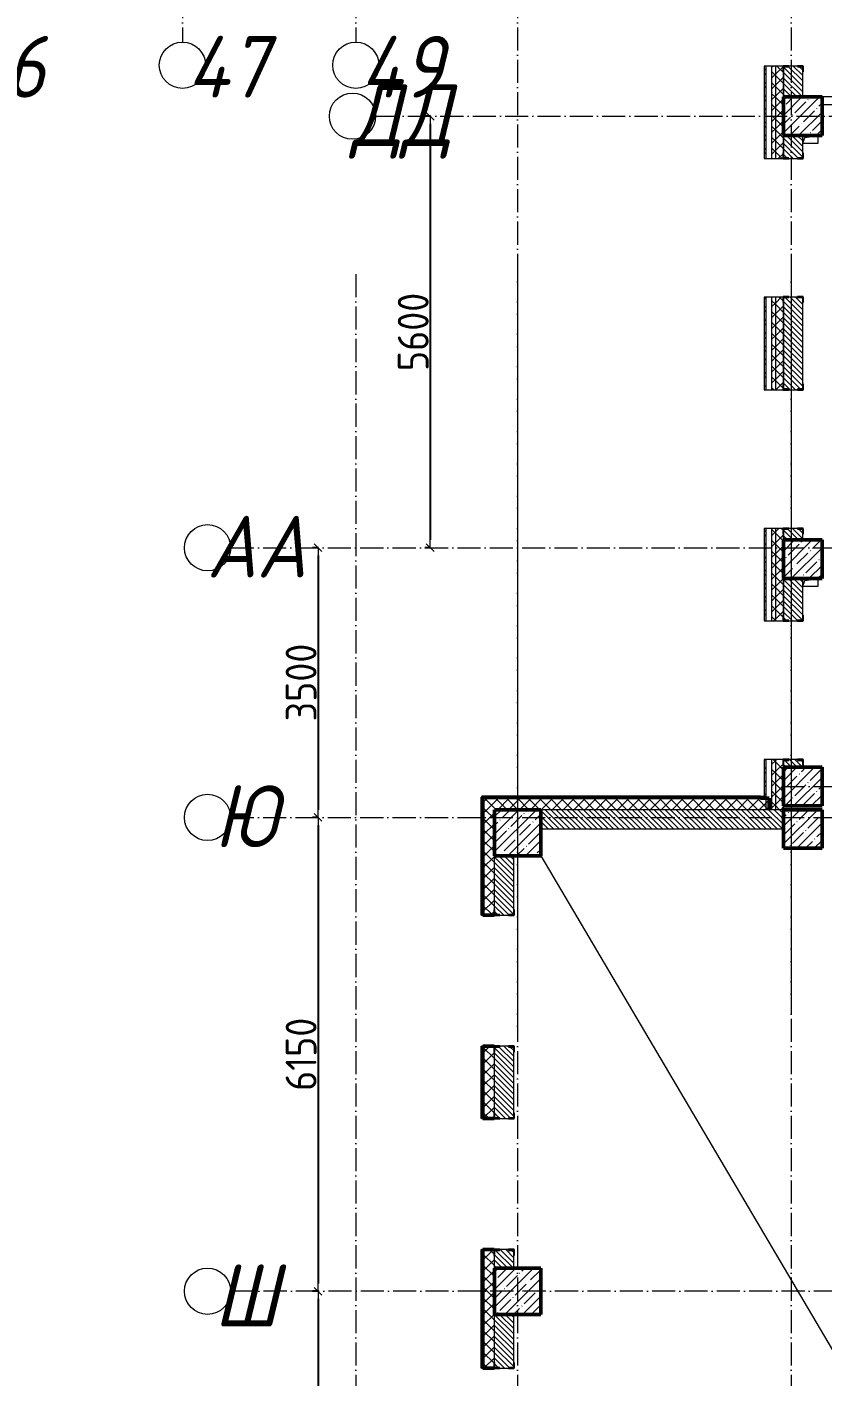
# Model space of a CAD drawing. Header units: millimetres. Extents: x -401725 to 250493, y 305116 to 802890.
# Drawn here: x 207112 to 217429, y 494597 to 512105 of the extents above; entities that cross this region are included whole.
import ezdxf

# ---------------------------------------------------------------- set-up
doc = ezdxf.new("R2010")
doc.units = ezdxf.units.MM
doc.linetypes.add('50_200_ШТРИХ_1Т_ш5_п1_п1_', pattern=[700, 500, -100, 0, -100])
for name, color, linetype, lineweight in [('A-____-____-DIMS', 7, 'Continuous', 9), ('A-DETL-____-OTLN-4', 7, 'Continuous', 18), ('A-GENM-____-MCUT', 7, 'Continuous', 25), ('A-GENM-____-OTLN', 7, 'Continuous', 9), ('A-GENM-____-OTLN-1', 7, 'Continuous', 25), ('A-WALL-____-MCUT', 7, 'Continuous', 13), ('A-WALL-____-MCUT-1', 7, 'Continuous', 9), ('A-WALL-____-MCUT-2', 7, 'Continuous', 50), ('A-WALL-____-MCUT-3', 7, 'Continuous', 9), ('A-WALL-____-OTLN', 7, 'Continuous', 9), ('A-WALL-____-PATT-1', 7, 'Continuous', 9), ('A-WALL-FNSH-MCUT-1', 7, 'Continuous', 9), ('S-COLS-____-MCUT', 7, 'Continuous', 50), ('S-COLS-____-OTLN', 7, 'Continuous', 9), ('S-GRID-____-IDEN', 7, 'Continuous', 9), ('S-GRID-____-OTLN-1', 7, '50_200_ШТРИХ_1Т_ш5_п1_п1_', 9)]:
    doc.layers.add(name, color=color, linetype=linetype, lineweight=lineweight)
doc.styles.add('ISOCPEUR_I', font='isocpeui.ttf', dxfattribs={"width": 0.9, "height": 2.5})
doc.styles.add('ISOCPEUR_I_9', font='isocpeui.ttf', dxfattribs={"width": 0.9, "height": 250})
doc.styles.add('СПДС', font='isocpeur.ttf', dxfattribs={"width": 0.9})
doc.dimstyles.new('Размера А3', dxfattribs={"dimtxt": 200, "dimasz": 100, "dimexe": 70, "dimexo": 100, "dimgap": 20, "dimtad": 1, "dimdec": 0, "dimrnd": 10, "dimzin": 0, "dimdsep": 46, "dimtxsty": 'СПДС', "dimblk": 'ARROWHEAD_6', "dimcen": 1, "dimclrd": 256, "dimclre": 256, "dimclrt": 256, "dimazin": 0, "dimtfac": 1, "dimtdec": 0, "dimtmove": 2, "dimatfit": 3, "dimfxl": 1, "dimtolj": 1, "dimtzin": 0, "dimarcsym": 0})
pattern_1 = [(135, (142429.057, 459015.94), (-35.35534, -35.35534), [])]
pattern_2 = [(45, (142429.06, 459015.94), (-70.71068, 70.71068), []), (135, (142429.06, 459015.94), (-70.71068, -70.71068), [])]
pattern_3 = [(45, (-74750, -43231.04), (-114.04925, 114.04925), []), (45, (-74635.95, -43231.04), (-114.04925, 114.04925), [201.613, -40.323, 3.353, -36.97])]
pattern_4 = [(45, (-74750, -42681.04), (-114.04925, 114.04925), []), (45, (-74635.95, -42681.04), (-114.04925, 114.04925), [201.613, -40.323, 3.353, -36.97])]

# ---------------------------------------------------------------- blocks, each defined once
blk = doc.blocks.new('BSC_Колонна _Прямоугольная - 500х500-V39-АР1_План отверстий 3 этажа в осях 1-64_Ю-ЯЯ')
at = {"layer": 'S-COLS-____-OTLN'}
h = blk.add_hatch(dxfattribs=at)
h.set_pattern_fill('FP_47', color=256, style=0, pattern_type=2)
h.set_pattern_definition([(315, (-51931.04, 74750), (114.04925, 114.04925), []), (315, (-51931.04, 74635.95), (114.04925, 114.04925), [201.613, -40.323, 3.353, -36.97])])
h.paths.add_polyline_path([(-250, 250), (-250, -250), (250, -250), (250, 250)], flags=0)
at = {"layer": 'S-COLS-____-MCUT'}
for p, q in [((250, 250), (-250, 250)), ((-250, 250), (-250, -250)), ((250, -250), (250, 250)), ((-250, -250), (250, -250))]:
    blk.add_line(p, q, dxfattribs=at)
blk = doc.blocks.new('BSC_Колонна _Прямоугольная - 500х500-V56-АР1_План отверстий 3 этажа в осях 1-64_Ю-ЯЯ')
at = {"layer": 'S-COLS-____-OTLN'}
h = blk.add_hatch(dxfattribs=at)
h.set_pattern_fill('FP_64', color=256, style=0, pattern_type=2)
h.set_pattern_definition(pattern_3)
h.paths.add_polyline_path([(-250, -250), (250, -250), (250, 250), (-250, 250)], flags=0)
at = {"layer": 'S-COLS-____-MCUT'}
for p, q in [((250, 250), (-250, 250)), ((-250, 250), (-250, -250)), ((250, -250), (250, 250)), ((-250, -250), (250, -250))]:
    blk.add_line(p, q, dxfattribs=at)
blk = doc.blocks.new('BSC_Колонна _Прямоугольная - 500х500-V113-АР1_План отверстий 3 этажа в осях 1-64_Ю-ЯЯ')
at = {"layer": 'S-COLS-____-OTLN'}
h = blk.add_hatch(dxfattribs=at)
h.set_pattern_fill('FP_118', color=256, style=0, pattern_type=2)
h.set_pattern_definition([(315, (-46181.04, 74750), (114.04925, 114.04925), []), (315, (-46181.04, 74635.95), (114.04925, 114.04925), [201.613, -40.323, 3.353, -36.97])])
h.paths.add_polyline_path([(-250, 250), (-250, -250), (250, -250), (250, 250)], flags=0)
at = {"layer": 'S-COLS-____-MCUT'}
for p, q in [((250, 250), (-250, 250)), ((-250, 250), (-250, -250)), ((250, -250), (250, 250)), ((-250, -250), (250, -250))]:
    blk.add_line(p, q, dxfattribs=at)
blk = doc.blocks.new('BSC_Колонна _Прямоугольная - 500х500-V119-АР1_План отверстий 3 этажа в осях 1-64_Ю-ЯЯ')
at = {"layer": 'S-COLS-____-OTLN'}
h = blk.add_hatch(dxfattribs=at)
h.set_pattern_fill('FP_124', color=256, style=0, pattern_type=2)
h.set_pattern_definition(pattern_4)
h.paths.add_polyline_path([(-250, -250), (250, -250), (250, 250), (-250, 250), (-250, 12)], flags=0)
at = {"layer": 'S-COLS-____-MCUT'}
for p, q in [((250, 250), (-250, 250)), ((-250, 250), (-250, -250)), ((250, -250), (250, 250)), ((-250, -250), (250, -250))]:
    blk.add_line(p, q, dxfattribs=at)
blk = doc.blocks.new('Фахверк_СКБ_Уголок - 250_2700-27497298-АР1_План отверстий 3 этажа в осях 1-64_Ю-ЯЯ')
at = {"layer": 'A-GENM-____-MCUT'}
for p, q in [((200, 181), (125, 181)), ((125, 181), (125, 106)), ((200, 175), (200, 181)), ((125, 106), (131, 106)), ((131, 106), (131, 175)), ((131, 175), (200, 175)), ((131, -6), (125, -6)), ((125, -6), (125, -81)), ((125, -81), (200, -81)), ((131, -75), (131, -6)), ((200, -75), (131, -75)), ((200, -81), (200, -75))]:
    blk.add_line(p, q, dxfattribs=at)
blk = doc.blocks.new('Фахверк_СКБ_Уголок - 250_2700_1-27501432-АР1_План отверстий 3 этажа в осях 1-64_Ю-ЯЯ')
at = {"layer": 'A-GENM-____-MCUT'}
for p, q in [((200, 181), (125, 181)), ((125, 181), (125, 106)), ((200, 175), (200, 181)), ((125, 106), (131, 106)), ((131, 106), (131, 175)), ((131, 175), (200, 175)), ((131, -6), (125, -6)), ((125, -6), (125, -81)), ((125, -81), (200, -81)), ((131, -75), (131, -6)), ((200, -75), (131, -75)), ((200, -81), (200, -75))]:
    blk.add_line(p, q, dxfattribs=at)
blk = doc.blocks.new('AR_Отверстие прямоугольное _в плите_ - AR_Отверстие прямоугольное _в плите_-V175-АР1_План отверстий 3 этажа в осях 1-64_Ю-ЯЯ')
at = {"layer": 'A-GENM-____-OTLN'}
for p, q in [((-100, -50), (-75, 25)), ((-75, 25), (100, 50)), ((100, -50), (100, 50)), ((-100, -50), (100, -50))]:
    blk.add_line(p, q, dxfattribs=at)
blk = doc.blocks.new('Стены 10 - Стены 4-31628020-АР1_План отверстий 3 этажа в осях 1-64_Ю-ЯЯ')
at = {"layer": 'A-WALL-____-MCUT'}
for p, q in [((23850, 9731), (23800, 9731)), ((23800, 9731), (23800, 9711)), ((23800, 9711), (23850, 9711)), ((23850, 9711), (23850, 9731))]:
    blk.add_line(p, q, dxfattribs=at)
blk = doc.blocks.new('Ось сетки - Круг_Ø6_00__ISO-2_5_0_9K_-25732049-АР1_План отверстий 3 этажа в осях 1-64_Ю-ЯЯ')
at = {"layer": 'S-GRID-____-IDEN'}
blk.add_circle((0, 0), 3, dxfattribs=at)
blk = doc.blocks.new('BSC_Колонна _Прямоугольная - 600х600-25984397-АР1_План отверстий 3 этажа в осях 1-64_А-ГГ')
at = {"layer": 'S-COLS-____-OTLN'}
h = blk.add_hatch(dxfattribs=at)
h.set_pattern_fill('FP_47', color=256, style=0, pattern_type=2)
h.set_pattern_definition([(45, (-71050, -42631.04), (-114.04925, 114.04925), []), (45, (-70935.95, -42631.04), (-114.04925, 114.04925), [201.613, -40.323, 3.353, -36.97])])
h.paths.add_polyline_path([(-300, -300), (300, -300), (300, 300), (-300, 300)], flags=0)
at = {"layer": 'S-COLS-____-MCUT'}
for p, q in [((300, 300), (-300, 300)), ((-300, 300), (-300, -300)), ((300, -300), (300, 300)), ((-300, -300), (300, -300))]:
    blk.add_line(p, q, dxfattribs=at)
blk = doc.blocks.new('BSC_Колонна _Прямоугольная - 600х600-V14-АР1_План отверстий 3 этажа в осях 1-64_А-ГГ')
at = {"layer": 'S-COLS-____-OTLN'}
h = blk.add_hatch(dxfattribs=at)
h.set_pattern_fill('FP_50', color=256, style=0, pattern_type=2)
h.set_pattern_definition([(315, (-36681.04, 71050), (114.04925, 114.04925), []), (315, (-36681.04, 70935.95), (114.04925, 114.04925), [201.613, -40.323, 3.353, -36.97])])
h.paths.add_polyline_path([(-300, 300), (-300, -300), (300, -300), (300, 300)], flags=0)
at = {"layer": 'S-COLS-____-MCUT'}
for p, q in [((300, 300), (-300, 300)), ((-300, 300), (-300, -300)), ((300, -300), (300, 300)), ((-300, -300), (300, -300))]:
    blk.add_line(p, q, dxfattribs=at)
blk = doc.blocks.new('BSC_Колонна _Прямоугольная - 500х500-V87-АР1_План отверстий 3 этажа в осях 1-64_А-ГГ')
at = {"layer": 'S-COLS-____-OTLN'}
h = blk.add_hatch(dxfattribs=at)
h.set_pattern_fill('FP_124', color=256, style=0, pattern_type=2)
h.set_pattern_definition(pattern_3)
h.paths.add_polyline_path([(-250, -250), (250, -250), (250, 250), (-250, 250)], flags=0)
at = {"layer": 'S-COLS-____-MCUT'}
for p, q in [((250, 250), (-250, 250)), ((-250, 250), (-250, -250)), ((250, -250), (250, 250)), ((-250, -250), (250, -250))]:
    blk.add_line(p, q, dxfattribs=at)
blk = doc.blocks.new('BSC_Колонна _Прямоугольная - 500х500-V143-АР1_План отверстий 3 этажа в осях 1-64_А-ГГ')
at = {"layer": 'S-COLS-____-OTLN'}
h = blk.add_hatch(dxfattribs=at)
h.set_pattern_fill('FP_166', color=256, style=0, pattern_type=2)
h.set_pattern_definition(pattern_4)
h.paths.add_polyline_path([(-250, -250), (250, -250), (250, 250), (-250, 250)], flags=0)
at = {"layer": 'S-COLS-____-MCUT'}
for p, q in [((250, 250), (-250, 250)), ((-250, 250), (-250, -250)), ((250, -250), (250, 250)), ((-250, -250), (250, -250))]:
    blk.add_line(p, q, dxfattribs=at)
blk = doc.blocks.new('Фахверк_СКБ_Уголок - 250_3380-27498580-АР1_План отверстий 3 этажа в осях 1-64_А-ГГ')
at = {"layer": 'A-GENM-____-MCUT'}
for p, q in [((200, 181), (125, 181)), ((125, 181), (125, 106)), ((200, 175), (200, 181)), ((125, 106), (131, 106)), ((131, 106), (131, 175)), ((131, 175), (200, 175)), ((131, -6), (125, -6)), ((125, -6), (125, -81)), ((125, -81), (200, -81)), ((131, -75), (131, -6)), ((200, -75), (131, -75)), ((200, -81), (200, -75))]:
    blk.add_line(p, q, dxfattribs=at)
blk = doc.blocks.new('Стены 10 - Стены 4-31628020-АР1_План отверстий 3 этажа в осях 1-64_А-ГГ')
at = {"layer": 'A-WALL-____-MCUT-3'}
for p, q in [((23850, 9731), (23800, 9731)), ((23800, 9731), (23800, 9711)), ((23800, 9711), (23850, 9711)), ((23850, 9711), (23850, 9731))]:
    blk.add_line(p, q, dxfattribs=at)
blk = doc.blocks.new('Ось сетки - Круг_Ø6_00__ISO-2_5_0_9K_-25732049-АР1_План отверстий 3 этажа в осях 1-64_А-ГГ')
at = {"layer": 'S-GRID-____-IDEN'}
blk.add_circle((0, 0), 3, dxfattribs=at)
blk = doc.blocks.new('ARROWHEAD_6')
at = {"color": 0, "linetype": 'Continuous'}
for p, q in [((0, 0), (-1, 0)), ((-0.5, -0.5), (0.5, 0.5))]:
    blk.add_line(p, q, dxfattribs=at)
blk = doc.blocks.new('*D2602')
at = {"layer": 'A-____-____-DIMS', "lineweight": -2, "transparency": 16777216}
for p, q in [((212350, 510947), (212274, 510947)), ((212344, 510847), (212344, 505447)), ((212350, 505347), (212274, 505347))]:
    blk.add_line(p, q, dxfattribs=at)
at = {"layer": 'Defpoints', "color": 0, "transparency": 16777216}
for p in [(212450, 510947), (212344, 505347), (212450, 505347)]:
    blk.add_point(p, dxfattribs=at)
at = {"layer": 'A-____-____-DIMS', "lineweight": -2, "transparency": 16777216, "xscale": 100, "yscale": 100, "zscale": 100}
for p, rotation in [((212344, 510947), 90), ((212344, 505347), 270)]:
    blk.add_blockref('ARROWHEAD_6', p, dxfattribs=dict(at, rotation=rotation))
at = {"layer": 'A-____-____-DIMS', "transparency": 16777216, "insert": (212124, 508147), "char_height": 400, "attachment_point": 5, "rotation": 90, "style": 'СПДС'}
blk.add_mtext('\\A1;5600', dxfattribs=at)
blk = doc.blocks.new('*D2603')
at = {"layer": 'A-____-____-DIMS', "lineweight": -2, "transparency": 16777216}
for p, q in [((210895, 505347), (210819, 505347)), ((210889, 505247), (210889, 501947)), ((210895, 501847), (210819, 501847))]:
    blk.add_line(p, q, dxfattribs=at)
at = {"layer": 'Defpoints', "color": 0, "transparency": 16777216}
for p in [(210995, 505347), (210889, 501847), (210995, 501847)]:
    blk.add_point(p, dxfattribs=at)
at = {"layer": 'A-____-____-DIMS', "lineweight": -2, "transparency": 16777216, "xscale": 100, "yscale": 100, "zscale": 100}
for p, rotation in [((210889, 505347), 90), ((210889, 501847), 270)]:
    blk.add_blockref('ARROWHEAD_6', p, dxfattribs=dict(at, rotation=rotation))
at = {"layer": 'A-____-____-DIMS', "transparency": 16777216, "insert": (210669, 503597), "char_height": 400, "attachment_point": 5, "rotation": 90, "style": 'СПДС'}
blk.add_mtext('\\A1;3500', dxfattribs=at)
blk = doc.blocks.new('*D2604')
at = {"layer": 'A-____-____-DIMS', "lineweight": -2, "transparency": 16777216}
for p, q in [((210895, 501847), (210819, 501847)), ((210889, 501747), (210889, 495797)), ((210895, 495697), (210819, 495697))]:
    blk.add_line(p, q, dxfattribs=at)
at = {"layer": 'Defpoints', "color": 0, "transparency": 16777216}
for p in [(210995, 501847), (210889, 495697), (210995, 495697)]:
    blk.add_point(p, dxfattribs=at)
at = {"layer": 'A-____-____-DIMS', "lineweight": -2, "transparency": 16777216, "xscale": 100, "yscale": 100, "zscale": 100}
for p, rotation in [((210889, 501847), 90), ((210889, 495697), 270)]:
    blk.add_blockref('ARROWHEAD_6', p, dxfattribs=dict(at, rotation=rotation))
at = {"layer": 'A-____-____-DIMS', "transparency": 16777216, "insert": (210669, 498772), "char_height": 400, "attachment_point": 5, "rotation": 90, "style": 'СПДС'}
blk.add_mtext('\\A1;6150', dxfattribs=at)
blk = doc.blocks.new('*D2605')
at = {"layer": 'A-____-____-DIMS', "lineweight": -2, "transparency": 16777216}
for p, q in [((210895, 495697), (210819, 495697)), ((210889, 495597), (210889, 489797)), ((210895, 489697), (210819, 489697))]:
    blk.add_line(p, q, dxfattribs=at)
at = {"layer": 'Defpoints', "color": 0, "transparency": 16777216}
for p in [(210995, 495697), (210889, 489697), (210995, 489697)]:
    blk.add_point(p, dxfattribs=at)
at = {"layer": 'A-____-____-DIMS', "lineweight": -2, "transparency": 16777216, "xscale": 100, "yscale": 100, "zscale": 100}
for p, rotation in [((210889, 495697), 90), ((210889, 489697), 270)]:
    blk.add_blockref('ARROWHEAD_6', p, dxfattribs=dict(at, rotation=rotation))
at = {"layer": 'A-____-____-DIMS', "transparency": 16777216, "insert": (210669, 492697), "char_height": 400, "attachment_point": 5, "rotation": 90, "style": 'СПДС'}
blk.add_mtext('\\A1;6000', dxfattribs=at)

msp = doc.modelspace()

# ---------------------------------------------------------------- hatches: boundary and pattern name
at = {"layer": 'A-WALL-____-PATT-1'}
h = msp.add_hatch(dxfattribs=at)
h.set_pattern_fill('FP_4', color=256, style=0, pattern_type=2)
h.set_pattern_definition(pattern_2)
h.paths.add_polyline_path([(216829.0567, 501946.983), (216829.0567, 502596.983), (216779.0567, 502596.983), (216779.0567, 501946.983)], flags=0)
h.paths.add_polyline_path([(216779.0567, 504396.983), (216829.0567, 504396.983), (216829.0567, 505596.983), (216779.0567, 505596.983), (216779.0567, 504937.998)], flags=0)
h.paths.add_polyline_path([(216779.0567, 507396.983), (216829.0567, 507396.983), (216829.0567, 508596.983), (216779.0567, 508596.983), (216779.0567, 508166.9682)], flags=0)
h.paths.add_polyline_path([(216779.0567, 510396.983), (216829.0567, 510396.983), (216829.0567, 511596.983), (216779.0567, 511596.983), (216779.0567, 510588.6959)], flags=0)
h.paths.add_polyline_path([(216829.0567, 513396.983), (216829.0567, 514196.983), (216779.0567, 514196.983), (216779.0567, 513396.983)], flags=0)
h = msp.add_hatch(dxfattribs=at)
h.set_pattern_fill('FP_4', color=256, style=0, pattern_type=2)
h.set_pattern_definition(pattern_2)
h.paths.add_polyline_path([(216829.0567, 501946.983), (216929.0567, 501946.983), (216929.0567, 502521.983), (216923.0567, 502521.983), (216923.0567, 502596.983), (216829.0567, 502596.983), (216829.0567, 501996.983)], flags=0)
h.paths.add_polyline_path([(216923.0567, 504396.983), (216923.0567, 504471.983), (216929.0567, 504471.983), (216929.0567, 505521.983), (216923.0567, 505521.983), (216923.0567, 505596.983), (216829.0567, 505596.983), (216829.0567, 504396.983)], flags=0)
h.paths.add_polyline_path([(216923.0567, 507396.983), (216923.0567, 507471.983), (216929.0567, 507471.983), (216929.0567, 508527.983), (216923.0567, 508527.983), (216923.0567, 508596.983), (216829.0567, 508596.983), (216829.0567, 507396.983)], flags=0)
h.paths.add_polyline_path([(216923.0567, 510396.983), (216923.0567, 510471.983), (216929.0567, 510471.983), (216929.0567, 511521.983), (216923.0567, 511521.983), (216923.0567, 511596.983), (216829.0567, 511596.983), (216829.0567, 510396.983)], flags=0)
h.paths.add_polyline_path([(216923.0567, 513396.983), (216923.0567, 513471.983), (216929.0567, 513471.983), (216929.0567, 514196.983), (216829.0567, 514196.983), (216829.0567, 513396.983)], flags=0)
h = msp.add_hatch(dxfattribs=at)
h.set_pattern_fill('FP_6', color=256, style=0, pattern_type=2)
h.set_pattern_definition([(45, (142429.06, 459015.94), (-85.53659, 85.53659), []), (45, (142486.08, 459015.94), (-85.53659, 85.53659), [])])
h.paths.add_polyline_path([(216699.0567, 502116.983), (216699.0567, 502596.983), (216679.0567, 502596.983), (216679.0567, 502116.983)], flags=0)
h.paths.add_polyline_path([(216679.0567, 504396.983), (216699.0567, 504396.983), (216699.0567, 505596.983), (216679.0567, 505596.983), (216679.0567, 504937.998)], flags=0)
h.paths.add_polyline_path([(216699.0567, 507396.983), (216699.0567, 508596.983), (216679.0567, 508596.983), (216679.0567, 507396.983)], flags=0)
h.paths.add_polyline_path([(216699.0567, 510396.983), (216699.0567, 511596.983), (216679.0567, 511596.983), (216679.0567, 510396.983)], flags=0)
h.paths.add_polyline_path([(216699.0567, 513396.983), (216699.0567, 513956.983), (216679.0567, 513956.983), (216679.0567, 513396.983)], flags=0)
h = msp.add_hatch(dxfattribs=at)
h.set_pattern_fill('FP_9', color=256, style=0, pattern_type=2)
h.set_pattern_definition(pattern_1)
h.paths.add_polyline_path([(217179.0567, 511196.983), (217179.0567, 511590.983), (217110.0567, 511590.983), (217110.0567, 511596.983), (216998.0567, 511596.983), (216998.0567, 511590.983), (216929.0567, 511590.983), (216929.0567, 511196.983)], flags=0)
h.paths.add_polyline_path([(216998.0567, 513396.983), (217110.0567, 513396.983), (217110.0567, 513402.983), (217179.0567, 513402.983), (217179.0567, 513646.983), (216929.0567, 513646.983), (216929.0567, 513402.983), (216998.0567, 513402.983)], flags=0)
h = msp.add_hatch(dxfattribs=at)
h.set_pattern_fill('FP_9', color=256, style=0, pattern_type=2)
h.set_pattern_definition(pattern_1)
h.paths.add_polyline_path([(216998.0567, 505446.983), (217179.0567, 505446.983), (217179.0567, 505590.983), (217110.0567, 505590.983), (217110.0567, 505596.983), (216998.0567, 505596.983), (216998.0567, 505590.983), (216929.0567, 505590.983), (216929.0567, 505446.983)], flags=0)
h.paths.add_polyline_path([(217110.0567, 507396.983), (217110.0567, 507402.983), (217179.0567, 507402.983), (217179.0567, 508596.983), (216929.0567, 508596.983), (216929.0567, 507402.983), (216998.0567, 507402.983), (216998.0567, 507396.983)], flags=0)
h.paths.add_polyline_path([(217110.0567, 510396.983), (217110.0567, 510402.983), (217179.0567, 510402.983), (217179.0567, 510696.983), (216929.0567, 510696.983), (216929.0567, 510402.983), (216998.0567, 510402.983), (216998.0567, 510396.983)], flags=0)
h = msp.add_hatch(dxfattribs=at)
h.set_pattern_fill('FP_9', color=256, style=0, pattern_type=2)
h.set_pattern_definition(pattern_1)
h.paths.add_polyline_path([(216998.0567, 502496.983), (217179.0567, 502496.983), (217179.0567, 502590.983), (217110.0567, 502590.983), (217110.0567, 502596.983), (216998.0567, 502596.983), (216998.0567, 502590.983), (216929.0567, 502590.983), (216929.0567, 502496.983)], flags=0)
h.paths.add_polyline_path([(216998.0567, 504396.983), (217110.0567, 504396.983), (217110.0567, 504402.983), (217179.0567, 504402.983), (217179.0567, 504946.983), (216929.0567, 504946.983), (216929.0567, 504402.983), (216998.0567, 504402.983)], flags=0)
h = msp.add_hatch(dxfattribs=at)
h.set_pattern_fill('FP_4', color=256, style=0, pattern_type=2)
h.set_pattern_definition(pattern_2)
h.paths.add_polyline_path([(216743.7014, 501946.983), (216743.7014, 502096.983), (213029.0567, 502096.983), (213029.0567, 501946.983), (216648.5309, 501946.983)], flags=0)
h = msp.add_hatch(dxfattribs=at)
h.set_pattern_fill('FP_1', color=256, style=0, pattern_type=2)
h.set_pattern_definition(pattern_2)
h.paths.add_polyline_path([(216743.7014, 501946.983), (216743.7014, 502096.983), (213029.0567, 502096.983), (213029.0567, 501946.983), (216648.8799, 501946.983)], flags=0)
h = msp.add_hatch(dxfattribs=at)
h.set_pattern_fill('FP_1', color=256, style=0, pattern_type=2)
h.set_pattern_definition(pattern_2)
h.paths.add_polyline_path([(213029.0567, 471346.983), (213179.0567, 471346.983), (213179.0567, 472641.983), (213173.0567, 472641.983), (213173.0567, 472716.983), (213029.0567, 472716.983)], flags=0)
h.paths.add_polyline_path([(213113.9513, 474416.983), (213173.0567, 474416.983), (213173.0567, 474491.983), (213179.0567, 474491.983), (213179.0567, 475281.983), (213173.0567, 475281.983), (213173.0567, 475356.983), (213029.0567, 475356.983), (213029.0567, 474416.983)], flags=0)
h.paths.add_polyline_path([(213113.9513, 477056.983), (213173.0567, 477056.983), (213173.0567, 477131.983), (213179.0567, 477131.983), (213179.0567, 478521.983), (213173.0567, 478521.983), (213173.0567, 478596.983), (213029.0567, 478596.983), (213029.0567, 477056.983)], flags=0)
h.paths.add_polyline_path([(213113.9513, 480296.983), (213173.0567, 480296.983), (213173.0567, 480371.983), (213179.0567, 480371.983), (213179.0567, 481161.983), (213173.0567, 481161.983), (213173.0567, 481236.983), (213029.0567, 481236.983), (213029.0567, 480296.983)], flags=0)
h.paths.add_polyline_path([(213113.9513, 482936.983), (213173.0567, 482936.983), (213173.0567, 483011.983), (213179.0567, 483011.983), (213179.0567, 484401.983), (213173.0567, 484401.983), (213173.0567, 484476.983), (213029.0567, 484476.983), (213029.0567, 482936.983)], flags=0)
h.paths.add_polyline_path([(213029.0567, 486176.983), (213173.0567, 486176.983), (213173.0567, 486251.983), (213179.0567, 486251.983), (213179.0567, 487041.983), (213173.0567, 487041.983), (213173.0567, 487116.983), (213029.0567, 487116.983)], flags=0)
h.paths.add_polyline_path([(213029.0567, 488816.983), (213173.0567, 488816.983), (213173.0567, 488891.983), (213179.0567, 488891.983), (213179.0567, 490281.983), (213173.0567, 490281.983), (213173.0567, 490356.983), (213029.0567, 490356.983)], flags=0)
h.paths.add_polyline_path([(213029.0567, 492056.983), (213173.0567, 492056.983), (213173.0567, 492131.983), (213179.0567, 492131.983), (213179.0567, 492921.983), (213173.0567, 492921.983), (213173.0567, 492996.983), (213029.0567, 492996.983)], flags=0)
h.paths.add_polyline_path([(213173.0567, 494696.983), (213173.0567, 494771.983), (213179.0567, 494771.983), (213179.0567, 496161.983), (213173.0567, 496161.983), (213173.0567, 496236.983), (213029.0567, 496236.983), (213029.0567, 494696.983), (213113.9513, 494696.983)], flags=0)
h.paths.add_polyline_path([(213173.0567, 497936.983), (213173.0567, 498011.983), (213179.0567, 498011.983), (213179.0567, 498801.983), (213173.0567, 498801.983), (213173.0567, 498876.983), (213029.0567, 498876.983), (213029.0567, 497936.983), (213113.9513, 497936.983)], flags=0)
h.paths.add_polyline_path([(213173.0567, 500576.983), (213173.0567, 500651.983), (213179.0567, 500651.983), (213179.0567, 501946.983), (213029.0567, 501946.983), (213029.0567, 500576.983), (213113.9513, 500576.983)], flags=0)
h = msp.add_hatch(dxfattribs=at)
h.set_pattern_fill('FP_9', color=256, style=0, pattern_type=2)
h.set_pattern_definition(pattern_1)
h.paths.add_polyline_path([(216929.0567, 501696.983), (216929.0567, 501946.983), (213779.0567, 501946.983), (213779.0567, 501696.983), (216648.5309, 501696.983)], flags=0)
h = msp.add_hatch(dxfattribs=at)
h.set_pattern_fill('FP_6', color=256, style=0, pattern_type=2)
h.set_pattern_definition(pattern_1)
h.paths.add_polyline_path([(216929.0567, 501696.983), (216929.0567, 501946.983), (213779.0567, 501946.983), (213779.0567, 501696.983), (216648.8799, 501696.983)], flags=0)
h = msp.add_hatch(dxfattribs=at)
h.set_pattern_fill('FP_6', color=256, style=0, pattern_type=2)
h.set_pattern_definition(pattern_1)
h.paths.add_polyline_path([(213248.0567, 495996.983), (213429.0567, 495996.983), (213429.0567, 496230.983), (213360.0567, 496230.983), (213360.0567, 496236.983), (213248.0567, 496236.983), (213248.0567, 496230.983), (213179.0567, 496230.983), (213179.0567, 495996.983)], flags=0)
h.paths.add_polyline_path([(213248.0567, 497936.983), (213360.0567, 497936.983), (213360.0567, 497942.983), (213429.0567, 497942.983), (213429.0567, 498870.983), (213360.0567, 498870.983), (213360.0567, 498876.983), (213248.0567, 498876.983), (213248.0567, 498870.983), (213179.0567, 498870.983), (213179.0567, 497942.983), (213248.0567, 497942.983)], flags=0)
h.paths.add_polyline_path([(213360.0567, 500576.983), (213360.0567, 500582.983), (213429.0567, 500582.983), (213429.0567, 501346.983), (213179.0567, 501346.983), (213179.0567, 500582.983), (213248.0567, 500582.983), (213248.0567, 500576.983)], flags=0)
h = msp.add_hatch(dxfattribs=at)
h.set_pattern_fill('FP_6', color=256, style=0, pattern_type=2)
h.set_pattern_definition(pattern_1)
h.paths.add_polyline_path([(213360.0567, 489996.983), (213429.0567, 489996.983), (213429.0567, 490350.983), (213360.0567, 490350.983), (213360.0567, 490356.983), (213248.0567, 490356.983), (213248.0567, 490350.983), (213179.0567, 490350.983), (213179.0567, 489996.983)], flags=0)
h.paths.add_polyline_path([(213360.0567, 492056.983), (213360.0567, 492062.983), (213429.0567, 492062.983), (213429.0567, 492990.983), (213360.0567, 492990.983), (213360.0567, 492996.983), (213248.0567, 492996.983), (213248.0567, 492990.983), (213179.0567, 492990.983), (213179.0567, 492062.983), (213248.0567, 492062.983), (213248.0567, 492056.983)], flags=0)
h.paths.add_polyline_path([(213360.0567, 494696.983), (213360.0567, 494702.983), (213429.0567, 494702.983), (213429.0567, 495396.983), (213179.0567, 495396.983), (213179.0567, 494702.983), (213248.0567, 494702.983), (213248.0567, 494696.983)], flags=0)

# ---------------------------------------------------------------- linework, layer by layer
at = {"layer": 'A-DETL-____-OTLN-4'}
msp.add_line((213779.0567, 501346.983), (231179.0567, 471846.983), dxfattribs=at)
at = {"layer": 'A-WALL-____-MCUT'}
for p, q in [((216699.0567, 511596.983), (216699.0567, 510396.983)), ((216923.0567, 511596.983), (216699.0567, 511596.983)), ((217110.0567, 511596.983), (216998.0567, 511596.983)), ((217179.0567, 511196.983), (217179.0567, 511521.983)), ((217179.0567, 510471.983), (217179.0567, 510696.983)), ((216699.0567, 510396.983), (216923.0567, 510396.983)), ((216998.0567, 510396.983), (217110.0567, 510396.983)), ((216699.0567, 508596.983), (216699.0567, 507396.983)), ((216923.0567, 508596.983), (216699.0567, 508596.983)), ((217110.0567, 508596.983), (216998.0567, 508596.983)), ((217179.0567, 507471.983), (217179.0567, 508527.983)), ((216699.0567, 507396.983), (216923.0567, 507396.983)), ((216998.0567, 507396.983), (217110.0567, 507396.983)), ((216699.0567, 505596.983), (216699.0567, 504396.983)), ((216923.0567, 505596.983), (216699.0567, 505596.983)), ((217110.0567, 505596.983), (216998.0567, 505596.983)), ((217179.0567, 505446.983), (217179.0567, 505521.983)), ((217179.0567, 504471.983), (217179.0567, 504946.983)), ((216699.0567, 504396.983), (216923.0567, 504396.983)), ((216998.0567, 504396.983), (217110.0567, 504396.983)), ((216699.0567, 502596.983), (216699.0567, 501946.983)), ((216923.0567, 502596.983), (216699.0567, 502596.983)), ((217110.0567, 502596.983), (216998.0567, 502596.983)), ((217179.0567, 502496.983), (217179.0567, 502521.983)), ((216929.0567, 501946.983), (216929.0567, 501996.983)), ((216929.0567, 501946.983), (213779.0567, 501946.983)), ((213779.0567, 501696.983), (216929.0567, 501696.983))]:
    msp.add_line(p, q, dxfattribs=at)
at = {"layer": 'A-WALL-____-MCUT-1'}
for p, q in [((216779.0567, 510396.983), (216779.0567, 511596.983)), ((216829.0567, 510396.983), (216829.0567, 511596.983)), ((216929.0567, 511521.983), (216929.0567, 511196.983)), ((216929.0567, 511196.983), (216929.0567, 511521.983)), ((216929.0567, 510471.983), (216929.0567, 510696.983)), ((216929.0567, 510696.983), (216929.0567, 510471.983)), ((216779.0567, 507396.983), (216779.0567, 508596.983)), ((216829.0567, 507396.983), (216829.0567, 508596.983)), ((216929.0567, 507471.983), (216929.0567, 508527.983)), ((216929.0567, 508527.983), (216929.0567, 507471.983)), ((216779.0567, 504396.983), (216779.0567, 505596.983)), ((216829.0567, 504396.983), (216829.0567, 505596.983)), ((216929.0567, 505446.983), (216929.0567, 505521.983)), ((216929.0567, 505521.983), (216929.0567, 505446.983)), ((216929.0567, 504471.983), (216929.0567, 504946.983)), ((216929.0567, 504946.983), (216929.0567, 504471.983)), ((216779.0567, 501946.983), (216779.0567, 502596.983)), ((216829.0567, 501946.983), (216829.0567, 502596.983)), ((216929.0567, 502496.983), (216929.0567, 502521.983)), ((216929.0567, 502521.983), (216929.0567, 502496.983)), ((216629.0567, 502108.983), (213017.0567, 502108.983)), ((216629.0567, 502103.983), (213022.0567, 502103.983)), ((216743.7014, 502096.983), (216629.0567, 502096.983)), ((216743.7014, 501946.983), (216743.7014, 502096.983))]:
    msp.add_line(p, q, dxfattribs=at)
at = {"layer": 'A-WALL-____-MCUT-2'}
for p, q in [((216629.0567, 502108.983), (213017.0567, 502108.983)), ((213017.0567, 502108.983), (213017.0567, 500576.983)), ((216629.0567, 502103.983), (213022.0567, 502103.983)), ((213022.0567, 502103.983), (213022.0567, 500576.983)), ((213029.0567, 502096.983), (213029.0567, 500576.983)), ((216743.7014, 502096.983), (216629.0567, 502096.983)), ((216743.7014, 501946.983), (216743.7014, 502096.983)), ((213029.0567, 500576.983), (213173.0567, 500576.983)), ((213017.0567, 498876.983), (213017.0567, 497936.983)), ((213022.0567, 498876.983), (213022.0567, 497936.983)), ((213029.0567, 498876.983), (213029.0567, 497936.983)), ((213173.0567, 498876.983), (213029.0567, 498876.983)), ((213029.0567, 497936.983), (213173.0567, 497936.983)), ((213017.0567, 496236.983), (213017.0567, 494696.983)), ((213022.0567, 496236.983), (213022.0567, 494696.983)), ((213029.0567, 496236.983), (213029.0567, 494696.983)), ((213173.0567, 496236.983), (213029.0567, 496236.983)), ((213029.0567, 494696.983), (213173.0567, 494696.983))]:
    msp.add_line(p, q, dxfattribs=at)
at = {"layer": 'A-WALL-____-MCUT-3'}
for p, q in [((216929.0567, 501946.983), (216929.0567, 501996.983)), ((216929.0567, 501946.983), (213779.0567, 501946.983)), ((213779.0567, 501696.983), (216929.0567, 501696.983)), ((213179.0567, 500651.983), (213179.0567, 501346.983)), ((213429.0567, 500651.983), (213429.0567, 501346.983)), ((213248.0567, 500576.983), (213360.0567, 500576.983)), ((213179.0567, 498011.983), (213179.0567, 498801.983)), ((213360.0567, 498876.983), (213248.0567, 498876.983)), ((213429.0567, 498011.983), (213429.0567, 498801.983)), ((213248.0567, 497936.983), (213360.0567, 497936.983)), ((213360.0567, 496236.983), (213248.0567, 496236.983)), ((213179.0567, 495996.983), (213179.0567, 496161.983)), ((213429.0567, 495996.983), (213429.0567, 496161.983)), ((213179.0567, 494771.983), (213179.0567, 495396.983)), ((213429.0567, 494771.983), (213429.0567, 495396.983)), ((213248.0567, 494696.983), (213360.0567, 494696.983))]:
    msp.add_line(p, q, dxfattribs=at)
at = {"layer": 'A-WALL-FNSH-MCUT-1'}
for p, q in [((216699.0567, 511596.983), (216679.0567, 511596.983)), ((216679.0567, 511596.983), (216679.0567, 510396.983)), ((220179.0567, 511196.983), (217429.0567, 511196.983)), ((217429.0567, 511096.983), (220179.0567, 511096.983)), ((216679.0567, 510396.983), (216699.0567, 510396.983)), ((216699.0567, 510396.983), (216699.0567, 510396.983)), ((216699.0567, 508596.983), (216679.0567, 508596.983)), ((216679.0567, 508596.983), (216679.0567, 507396.983)), ((216679.0567, 507396.983), (216699.0567, 507396.983)), ((216699.0567, 507396.983), (216699.0567, 507396.983)), ((216699.0567, 505596.983), (216679.0567, 505596.983)), ((216679.0567, 505596.983), (216679.0567, 504396.983)), ((216679.0567, 504396.983), (216699.0567, 504396.983)), ((216699.0567, 502596.983), (216679.0567, 502596.983)), ((216679.0567, 502596.983), (216679.0567, 502116.983)), ((216629.0567, 502116.983), (213009.0567, 502116.983)), ((216629.0567, 502116.983), (213009.0567, 502116.983)), ((213009.0567, 502116.983), (213009.0567, 500576.983)), ((213029.0567, 502096.983), (216629.0567, 502096.983)), ((213029.0567, 502096.983), (216629.0567, 502096.983)), ((213029.0567, 500576.983), (213029.0567, 502096.983)), ((216629.0567, 502096.983), (216629.0567, 502116.983)), ((216629.0567, 502096.983), (216629.0567, 502116.983)), ((216679.0567, 502116.983), (216699.0567, 502116.983)), ((216679.0567, 502116.983), (216699.0567, 502116.983)), ((213009.0567, 500576.983), (213029.0567, 500576.983)), ((213029.0567, 498876.983), (213009.0567, 498876.983)), ((213009.0567, 498876.983), (213009.0567, 497936.983)), ((213029.0567, 497936.983), (213029.0567, 498876.983)), ((213009.0567, 497936.983), (213029.0567, 497936.983)), ((213029.0567, 496236.983), (213009.0567, 496236.983)), ((213009.0567, 496236.983), (213009.0567, 494696.983)), ((213029.0567, 494696.983), (213029.0567, 496236.983)), ((213009.0567, 494696.983), (213029.0567, 494696.983))]:
    msp.add_line(p, q, dxfattribs=at)
at = {"layer": 'S-GRID-____-OTLN-1', "color": 251, "ltscale": 0.6, "true_color": 0x636466}
for p, q in [((209129.0567, 549908.7924), (209129.0567, 511907.5288)), ((211379.0567, 549908.7924), (211379.0567, 511907.5288)), ((213479.0567, 549908.7924), (213479.0567, 498996.983)), ((217029.0567, 549908.7924), (217029.0567, 499287.1661)), ((211635.5567, 510946.983), (246503.4633, 510946.983)), ((211379.0567, 508896.9006), (211379.0567, 454533.3346)), ((213479.0567, 508896.9006), (213479.0567, 454705.9298)), ((217029.0567, 508896.9006), (217029.0567, 470346.983)), ((209755.8272, 505346.983), (232747.844, 505346.983)), ((216901.3712, 502246.983), (246363.6265, 502246.983)), ((216901.3712, 502246.983), (246363.6265, 502246.983)), ((209755.8272, 501846.983), (246503.4633, 501846.983)), ((232747.844, 495696.983), (209755.8272, 495696.983))]:
    msp.add_line(p, q, dxfattribs=at)

# ---------------------------------------------------------------- block references
at = {"layer": 'A-GENM-____-OTLN'}
for p in [(217279.0567, 510646.983), (217279.0567, 504896.983)]:
    msp.add_blockref('AR_Отверстие прямоугольное _в плите_ - AR_Отверстие прямоугольное _в плите_-V175-АР1_План отверстий 3 этажа в осях 1-64_Ю-ЯЯ', p, dxfattribs=at)
at = {"layer": 'A-GENM-____-OTLN-1'}
for name, p, rotation in [('Фахверк_СКБ_Уголок - 250_2700-27497298-АР1_План отверстий 3 этажа в осях 1-64_Ю-ЯЯ', (217004.0567, 511721.983), 269.9999999999999), ('Фахверк_СКБ_Уголок - 250_2700-27497298-АР1_План отверстий 3 этажа в осях 1-64_Ю-ЯЯ', (217104.0567, 510271.983), 89.99999999999991), ('Фахверк_СКБ_Уголок - 250_2700-27497298-АР1_План отверстий 3 этажа в осях 1-64_Ю-ЯЯ', (217004.0567, 508727.983), 269.9999999999999), ('Фахверк_СКБ_Уголок - 250_2700-27497298-АР1_План отверстий 3 этажа в осях 1-64_Ю-ЯЯ', (217104.0567, 507271.983), 89.99999999999991), ('Фахверк_СКБ_Уголок - 250_2700_1-27501432-АР1_План отверстий 3 этажа в осях 1-64_Ю-ЯЯ', (217004.0567, 505721.983), 269.9999999999999), ('Фахверк_СКБ_Уголок - 250_2700-27497298-АР1_План отверстий 3 этажа в осях 1-64_Ю-ЯЯ', (217104.0567, 504271.983), 89.99999999999991), ('Фахверк_СКБ_Уголок - 250_2700_1-27501432-АР1_План отверстий 3 этажа в осях 1-64_Ю-ЯЯ', (217004.0567, 502721.983), 269.9999999999999), ('Фахверк_СКБ_Уголок - 250_3380-27498580-АР1_План отверстий 3 этажа в осях 1-64_А-ГГ', (213354.0567, 500451.983), 89.99999999999991), ('Фахверк_СКБ_Уголок - 250_3380-27498580-АР1_План отверстий 3 этажа в осях 1-64_А-ГГ', (213254.0567, 499001.983), 269.9999999999999), ('Фахверк_СКБ_Уголок - 250_3380-27498580-АР1_План отверстий 3 этажа в осях 1-64_А-ГГ', (213354.0567, 497811.983), 89.99999999999991), ('Фахверк_СКБ_Уголок - 250_3380-27498580-АР1_План отверстий 3 этажа в осях 1-64_А-ГГ', (213254.0567, 496361.983), 269.9999999999999), ('Фахверк_СКБ_Уголок - 250_3380-27498580-АР1_План отверстий 3 этажа в осях 1-64_А-ГГ', (213354.0567, 494571.983), 89.99999999999991)]:
    msp.add_blockref(name, p, dxfattribs=dict(at, rotation=rotation))
at = {"layer": 'A-WALL-____-OTLN'}
for name in ['Стены 10 - Стены 4-31628020-АР1_План отверстий 3 этажа в осях 1-64_Ю-ЯЯ', 'Стены 10 - Стены 4-31628020-АР1_План отверстий 3 этажа в осях 1-64_А-ГГ']:
    msp.add_blockref(name, (192829.0567, 492385.941), dxfattribs=at)
at = {"layer": 'S-COLS-____-OTLN', "rotation": 89.9999999999999}
for name, p in [('BSC_Колонна _Прямоугольная - 500х500-V39-АР1_План отверстий 3 этажа в осях 1-64_Ю-ЯЯ', (217179.0567, 510946.983)), ('BSC_Колонна _Прямоугольная - 500х500-V113-АР1_План отверстий 3 этажа в осях 1-64_Ю-ЯЯ', (217179.0567, 505196.983)), ('BSC_Колонна _Прямоугольная - 600х600-V14-АР1_План отверстий 3 этажа в осях 1-64_А-ГГ', (213479.0567, 495696.983))]:
    msp.add_blockref(name, p, dxfattribs=at)
at = {"layer": 'S-COLS-____-OTLN'}
for name, p in [('BSC_Колонна _Прямоугольная - 500х500-V56-АР1_План отверстий 3 этажа в осях 1-64_Ю-ЯЯ', (217179.0567, 502246.983)), ('BSC_Колонна _Прямоугольная - 500х500-V87-АР1_План отверстий 3 этажа в осях 1-64_А-ГГ', (217179.0567, 502246.983)), ('BSC_Колонна _Прямоугольная - 600х600-25984397-АР1_План отверстий 3 этажа в осях 1-64_А-ГГ', (213479.0567, 501646.983)), ('BSC_Колонна _Прямоугольная - 500х500-V119-АР1_План отверстий 3 этажа в осях 1-64_Ю-ЯЯ', (217179.0567, 501696.983)), ('BSC_Колонна _Прямоугольная - 500х500-V143-АР1_План отверстий 3 этажа в осях 1-64_А-ГГ', (217179.0567, 501696.983))]:
    msp.add_blockref(name, p, dxfattribs=at)
at = {"layer": 'S-GRID-____-IDEN', "xscale": 99.99999999999993, "yscale": 99.99999999999993, "zscale": 99.99999999999993}
for name, p, rotation in [('Ось сетки - Круг_Ø6_00__ISO-2_5_0_9K_-25732049-АР1_План отверстий 3 этажа в осях 1-64_Ю-ЯЯ', (209129.0567, 511607.5288), 180), ('Ось сетки - Круг_Ø6_00__ISO-2_5_0_9K_-25732049-АР1_План отверстий 3 этажа в осях 1-64_Ю-ЯЯ', (211379.0567, 511607.5288), 180), ('Ось сетки - Круг_Ø6_00__ISO-2_5_0_9K_-25732049-АР1_План отверстий 3 этажа в осях 1-64_Ю-ЯЯ', (211335.5567, 510946.983), 269.9999999999995), ('Ось сетки - Круг_Ø6_00__ISO-2_5_0_9K_-25732049-АР1_План отверстий 3 этажа в осях 1-64_А-ГГ', (209455.8272, 505346.983), 269.9999999999995), ('Ось сетки - Круг_Ø6_00__ISO-2_5_0_9K_-25732049-АР1_План отверстий 3 этажа в осях 1-64_А-ГГ', (209455.8272, 501846.983), 269.9999999999995), ('Ось сетки - Круг_Ø6_00__ISO-2_5_0_9K_-25732049-АР1_План отверстий 3 этажа в осях 1-64_А-ГГ', (209455.8272, 495696.983), 89.99999999999982)]:
    msp.add_blockref(name, p, dxfattribs=dict(at, rotation=rotation))

# ---------------------------------------------------------------- texts
at = {"layer": 'S-GRID-____-IDEN', "char_height": 800, "attachment_point": 1}
for s, insert, width, style in [('46', (206281.8589, 511988.7161), 425.696062, 'ISOCPEUR_I_9'), ('47', (209187.3502, 511988.7161), 425.696062, 'ISOCPEUR_I_9'), ('49', (211437.3502, 511988.7161), 425.696062, 'ISOCPEUR_I_9'), ('ДД', (211323.1423, 511360.8691), 505.063125, 'ISOCPEUR_I_9'), ('АА', (209443.4128, 505760.8691), 505.063125, 'ISOCPEUR_I'), ('\\fISOCPEUR|b0|i1|c204|p34|;\\W.9;Ю', (209541.5128, 502260.8691), 266.961937, 'ISOCPEUR_I'), ('\\fISOCPEUR|b0|i1|c204|p34|;\\W.9;Ш', (209540.8218, 496040.3125), 281.392312, 'ISOCPEUR_I')]:
    msp.add_mtext(s, dxfattribs=dict(at, insert=insert, width=width, style=style))

# ---------------------------------------------------------------- dimensions: what is measured, and where the dimension line sits
at = {"layer": 'A-____-____-DIMS'}
for base, p1, p2, picture, middle in [((212344.4183, 505346.983), (212450.4843, 510946.983), (212450.4843, 505346.983), '*D2602', (212124.4183, 508146.983)), ((210889.4147, 501846.983), (210995.4807, 505346.983), (210995.4807, 501846.983), '*D2603', (210669.4147, 503596.983)), ((210889.4147, 495696.983), (210995.4807, 501846.983), (210995.4807, 495696.983), '*D2604', (210669.4147, 498771.983)), ((210889.4147, 489696.983), (210995.4807, 495696.983), (210995.4807, 489696.983), '*D2605', (210669.4147, 492696.983))]:
    dim = msp.add_linear_dim(base=base, p1=p1, p2=p2, angle=90, dimstyle='Размера А3', override={"dimtxt": 400}, dxfattribs=at)
    dim.commit()
    dim.dimension.update_dxf_attribs({"geometry": picture, "text_midpoint": middle})

doc.saveas('drawing.dxf')
